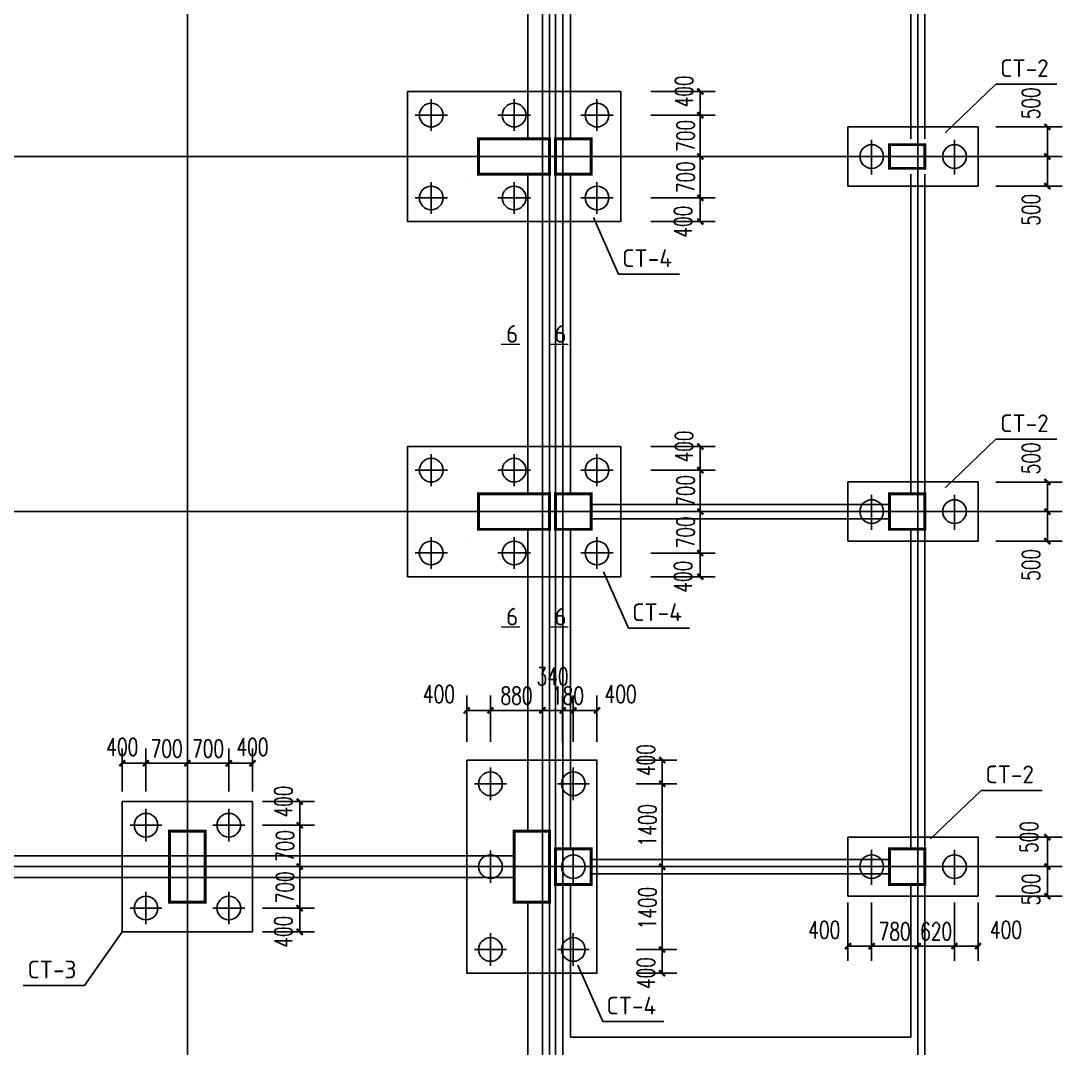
# Model space of a CAD drawing. Extents: x -73672 to 366960, y -527333 to 140666.
# Drawn here: x 290960 to 308553, y 31161 to 48521 of the extents above; entities that cross this region are included whole.
import ezdxf
from ezdxf.enums import TextEntityAlignment as Align

# ---------------------------------------------------------------- set-up
doc = ezdxf.new("R2010")
doc.units = 0
doc.header["$LTSCALE"] = 1000
doc.header["$MEASUREMENT"] = 0
for name, color, linetype in [('AXIS', 3, 'Continuous'), ('COLU_DE_NUM', 7, 'Continuous'), ('COLUMN', 9, 'Continuous'), ('DOTE', 167, 'Continuous'), ('E_WINDOW', 4, 'Continuous'), ('NUM', 3, 'Continuous'), ('TEXT', 3, 'Continuous'), ('WALL', 9, 'Continuous'), ('建-尺寸', 3, 'Continuous')]:
    doc.layers.add(name, color=color, linetype=linetype)
doc.styles.add('A-DIM_T3', font='SIMPLEX', dxfattribs={"width": 0.705882, "bigfont": 'GBCBIG'})
doc.styles.add('TSSD_Norm', font='Tssdeng.shx', dxfattribs={"bigfont": 'hztxt.shx'})
doc.dimstyles.new('A-DIM-100', dxfattribs={"dimtxt": 297.5, "dimasz": 100, "dimexe": 250, "dimexo": 300, "dimgap": 100, "dimtad": 1, "dimdec": 0, "dimzin": 0, "dimdsep": 46, "dimtxsty": 'A-DIM_T3', "dimblk": 'ARCHTICK', "dimcen": 0.09, "dimclrt": 7, "dimazin": 2, "dimtfac": 1, "dimtdec": 0, "dimtix": 1, "dimtmove": 2, "dimatfit": 3, "dimfxl": 0, "dimtolj": 1, "dimtzin": 0, "dimarcsym": 0})

# ---------------------------------------------------------------- blocks, each defined once
blk = doc.blocks.new('_reinbk')
blk.add_line((0, 0), (0, 0))
blk = doc.blocks.new('_ArchTick')
at = {"color": 0, "linetype": 'ByBlock', "const_width": 0.4}
blk.add_lwpolyline([(-0.5, -0.5), (0.5, 0.5)], dxfattribs=at)
blk = doc.blocks.new('*D8154')
at = {"layer": 'Defpoints', "color": 0}
for p in [(301306, 47328), (301306, 46928), (302440, 46928)]:
    blk.add_point(p, dxfattribs=at)
at = {"layer": '建-尺寸', "color": 0, "lineweight": -2}
for p, q in [((301606, 47328), (302690, 47328)), ((302440, 47328), (302440, 46928)), ((301606, 46928), (302690, 46928))]:
    blk.add_line(p, q, dxfattribs=at)
at = {"layer": '建-尺寸', "color": 0, "linetype": 'ByBlock', "lineweight": -2, "xscale": 100, "yscale": 100, "zscale": 100}
for p, rotation in [((302440, 47328), 90), ((302440, 46928), 270)]:
    blk.add_blockref('_ArchTick', p, dxfattribs=dict(at, rotation=rotation))
at = {"layer": '建-尺寸', "color": 7, "insert": (302165, 47328), "char_height": 297.5, "attachment_point": 5, "rotation": 90, "style": 'A-DIM_T3'}
blk.add_mtext('\\A1;400', dxfattribs=at)
blk = doc.blocks.new('*D8155')
at = {"layer": 'Defpoints', "color": 0}
for p in [(301306, 46928), (301306, 46228), (302440, 46228)]:
    blk.add_point(p, dxfattribs=at)
at = {"layer": '建-尺寸', "color": 0, "lineweight": -2}
for p, q in [((302440, 46928), (302440, 47028)), ((301606, 46928), (302690, 46928)), ((302440, 46928), (302440, 46228)), ((301606, 46228), (302690, 46228)), ((302440, 46228), (302440, 46128))]:
    blk.add_line(p, q, dxfattribs=at)
at = {"layer": '建-尺寸', "color": 0, "linetype": 'ByBlock', "lineweight": -2, "xscale": 100, "yscale": 100, "zscale": 100}
for p, rotation in [((302440, 46928), 270), ((302440, 46228), 90)]:
    blk.add_blockref('_ArchTick', p, dxfattribs=dict(at, rotation=rotation))
at = {"layer": '建-尺寸', "color": 7, "insert": (302191, 46578), "char_height": 297.5, "attachment_point": 5, "rotation": 90, "style": 'A-DIM_T3'}
blk.add_mtext('\\A1;700', dxfattribs=at)
blk = doc.blocks.new('*D8156')
at = {"layer": 'Defpoints', "color": 0}
for p in [(301306, 46228), (301306, 45528), (302440, 45528)]:
    blk.add_point(p, dxfattribs=at)
at = {"layer": '建-尺寸', "color": 0, "lineweight": -2}
for p, q in [((302440, 46228), (302440, 46328)), ((301606, 46228), (302690, 46228)), ((302440, 46228), (302440, 45528)), ((301606, 45528), (302690, 45528)), ((302440, 45528), (302440, 45428))]:
    blk.add_line(p, q, dxfattribs=at)
at = {"layer": '建-尺寸', "color": 0, "linetype": 'ByBlock', "lineweight": -2, "xscale": 100, "yscale": 100, "zscale": 100}
for p, rotation in [((302440, 46228), 270), ((302440, 45528), 90)]:
    blk.add_blockref('_ArchTick', p, dxfattribs=dict(at, rotation=rotation))
at = {"layer": '建-尺寸', "color": 7, "insert": (302191, 45878), "char_height": 297.5, "attachment_point": 5, "rotation": 90, "style": 'A-DIM_T3'}
blk.add_mtext('\\A1;700', dxfattribs=at)
blk = doc.blocks.new('*D8157')
at = {"layer": 'Defpoints', "color": 0}
for p in [(301306, 45528), (301306, 45128), (302440, 45128)]:
    blk.add_point(p, dxfattribs=at)
at = {"layer": '建-尺寸', "color": 0, "lineweight": -2}
for p, q in [((301606, 45528), (302690, 45528)), ((302440, 45528), (302440, 45128)), ((301606, 45128), (302690, 45128))]:
    blk.add_line(p, q, dxfattribs=at)
at = {"layer": '建-尺寸', "color": 0, "linetype": 'ByBlock', "lineweight": -2, "xscale": 100, "yscale": 100, "zscale": 100}
for p, rotation in [((302440, 45528), 90), ((302440, 45128), 270)]:
    blk.add_blockref('_ArchTick', p, dxfattribs=dict(at, rotation=rotation))
at = {"layer": '建-尺寸', "color": 7, "insert": (302148, 45128), "char_height": 297.5, "attachment_point": 5, "rotation": 90, "style": 'A-DIM_T3'}
blk.add_mtext('\\A1;400', dxfattribs=at)
blk = doc.blocks.new('*D8158')
at = {"layer": 'Defpoints', "color": 0}
for p in [(301306, 41328), (301306, 40928), (302440, 40928)]:
    blk.add_point(p, dxfattribs=at)
at = {"layer": '建-尺寸', "color": 0, "lineweight": -2}
for p, q in [((301606, 41328), (302690, 41328)), ((302440, 41328), (302440, 40928)), ((301606, 40928), (302690, 40928))]:
    blk.add_line(p, q, dxfattribs=at)
at = {"layer": '建-尺寸', "color": 0, "linetype": 'ByBlock', "lineweight": -2, "xscale": 100, "yscale": 100, "zscale": 100}
for p, rotation in [((302440, 41328), 90), ((302440, 40928), 270)]:
    blk.add_blockref('_ArchTick', p, dxfattribs=dict(at, rotation=rotation))
at = {"layer": '建-尺寸', "color": 7, "insert": (302165, 41328), "char_height": 297.5, "attachment_point": 5, "rotation": 90, "style": 'A-DIM_T3'}
blk.add_mtext('\\A1;400', dxfattribs=at)
blk = doc.blocks.new('*D8159')
at = {"layer": 'Defpoints', "color": 0}
for p in [(301306, 40928), (301306, 40228), (302440, 40228)]:
    blk.add_point(p, dxfattribs=at)
at = {"layer": '建-尺寸', "color": 0, "lineweight": -2}
for p, q in [((302440, 40928), (302440, 41028)), ((301606, 40928), (302690, 40928)), ((302440, 40928), (302440, 40228)), ((301606, 40228), (302690, 40228)), ((302440, 40228), (302440, 40128))]:
    blk.add_line(p, q, dxfattribs=at)
at = {"layer": '建-尺寸', "color": 0, "linetype": 'ByBlock', "lineweight": -2, "xscale": 100, "yscale": 100, "zscale": 100}
for p, rotation in [((302440, 40928), 270), ((302440, 40228), 90)]:
    blk.add_blockref('_ArchTick', p, dxfattribs=dict(at, rotation=rotation))
at = {"layer": '建-尺寸', "color": 7, "insert": (302191, 40578), "char_height": 297.5, "attachment_point": 5, "rotation": 90, "style": 'A-DIM_T3'}
blk.add_mtext('\\A1;700', dxfattribs=at)
blk = doc.blocks.new('*D8160')
at = {"layer": 'Defpoints', "color": 0}
for p in [(301306, 40228), (301306, 39528), (302440, 39528)]:
    blk.add_point(p, dxfattribs=at)
at = {"layer": '建-尺寸', "color": 0, "lineweight": -2}
for p, q in [((302440, 40228), (302440, 40328)), ((301606, 40228), (302690, 40228)), ((302440, 40228), (302440, 39528)), ((301606, 39528), (302690, 39528)), ((302440, 39528), (302440, 39428))]:
    blk.add_line(p, q, dxfattribs=at)
at = {"layer": '建-尺寸', "color": 0, "linetype": 'ByBlock', "lineweight": -2, "xscale": 100, "yscale": 100, "zscale": 100}
for p, rotation in [((302440, 40228), 270), ((302440, 39528), 90)]:
    blk.add_blockref('_ArchTick', p, dxfattribs=dict(at, rotation=rotation))
at = {"layer": '建-尺寸', "color": 7, "insert": (302191, 39878), "char_height": 297.5, "attachment_point": 5, "rotation": 90, "style": 'A-DIM_T3'}
blk.add_mtext('\\A1;700', dxfattribs=at)
blk = doc.blocks.new('*D8161')
at = {"layer": 'Defpoints', "color": 0}
for p in [(301306, 39528), (301306, 39128), (302440, 39128)]:
    blk.add_point(p, dxfattribs=at)
at = {"layer": '建-尺寸', "color": 0, "lineweight": -2}
for p, q in [((301606, 39528), (302690, 39528)), ((302440, 39528), (302440, 39128)), ((301606, 39128), (302690, 39128))]:
    blk.add_line(p, q, dxfattribs=at)
at = {"layer": '建-尺寸', "color": 0, "linetype": 'ByBlock', "lineweight": -2, "xscale": 100, "yscale": 100, "zscale": 100}
for p, rotation in [((302440, 39528), 90), ((302440, 39128), 270)]:
    blk.add_blockref('_ArchTick', p, dxfattribs=dict(at, rotation=rotation))
at = {"layer": '建-尺寸', "color": 7, "insert": (302148, 39128), "char_height": 297.5, "attachment_point": 5, "rotation": 90, "style": 'A-DIM_T3'}
blk.add_mtext('\\A1;400', dxfattribs=at)
blk = doc.blocks.new('*D8170')
at = {"layer": 'Defpoints', "color": 0}
for p in [(301054, 32828), (301795, 32828), (301054, 32428)]:
    blk.add_point(p, dxfattribs=at)
at = {"layer": '建-尺寸', "color": 0, "lineweight": -2}
for p, q in [((301354, 32828), (302045, 32828)), ((301795, 32428), (301795, 32828)), ((301354, 32428), (302045, 32428))]:
    blk.add_line(p, q, dxfattribs=at)
at = {"layer": '建-尺寸', "color": 0, "linetype": 'ByBlock', "lineweight": -2, "xscale": 100, "yscale": 100, "zscale": 100}
for p, rotation in [((301795, 32828), 90), ((301795, 32428), 270)]:
    blk.add_blockref('_ArchTick', p, dxfattribs=dict(at, rotation=rotation))
at = {"layer": '建-尺寸', "color": 7, "insert": (301520, 32428), "char_height": 297.5, "attachment_point": 5, "rotation": 90, "style": 'A-DIM_T3'}
blk.add_mtext('\\A1;400', dxfattribs=at)
blk = doc.blocks.new('*D8171')
at = {"layer": 'Defpoints', "color": 0}
for p in [(301054, 34228), (301795, 34228), (301054, 32828)]:
    blk.add_point(p, dxfattribs=at)
at = {"layer": '建-尺寸', "color": 0, "lineweight": -2}
for p, q in [((301354, 34228), (302045, 34228)), ((301795, 32828), (301795, 34228)), ((301354, 32828), (302045, 32828))]:
    blk.add_line(p, q, dxfattribs=at)
at = {"layer": '建-尺寸', "color": 0, "linetype": 'ByBlock', "lineweight": -2, "xscale": 100, "yscale": 100, "zscale": 100}
for p, rotation in [((301795, 34228), 90), ((301795, 32828), 270)]:
    blk.add_blockref('_ArchTick', p, dxfattribs=dict(at, rotation=rotation))
at = {"layer": '建-尺寸', "color": 7, "insert": (301546, 33528), "char_height": 297.5, "attachment_point": 5, "rotation": 90, "style": 'A-DIM_T3'}
blk.add_mtext('\\A1;1400', dxfattribs=at)
blk = doc.blocks.new('*D8172')
at = {"layer": 'Defpoints', "color": 0}
for p in [(301054, 35628), (301795, 35628), (301054, 34228)]:
    blk.add_point(p, dxfattribs=at)
at = {"layer": '建-尺寸', "color": 0, "lineweight": -2}
for p, q in [((301354, 35628), (302045, 35628)), ((301795, 34228), (301795, 35628)), ((301354, 34228), (302045, 34228))]:
    blk.add_line(p, q, dxfattribs=at)
at = {"layer": '建-尺寸', "color": 0, "linetype": 'ByBlock', "lineweight": -2, "xscale": 100, "yscale": 100, "zscale": 100}
for p, rotation in [((301795, 35628), 90), ((301795, 34228), 270)]:
    blk.add_blockref('_ArchTick', p, dxfattribs=dict(at, rotation=rotation))
at = {"layer": '建-尺寸', "color": 7, "insert": (301546, 34928), "char_height": 297.5, "attachment_point": 5, "rotation": 90, "style": 'A-DIM_T3'}
blk.add_mtext('\\A1;1400', dxfattribs=at)
blk = doc.blocks.new('*D8173')
at = {"layer": 'Defpoints', "color": 0}
for p in [(301054, 36028), (301795, 36028), (301054, 35628)]:
    blk.add_point(p, dxfattribs=at)
at = {"layer": '建-尺寸', "color": 0, "lineweight": -2}
for p, q in [((301354, 36028), (302045, 36028)), ((301795, 35628), (301795, 36028)), ((301354, 35628), (302045, 35628))]:
    blk.add_line(p, q, dxfattribs=at)
at = {"layer": '建-尺寸', "color": 0, "linetype": 'ByBlock', "lineweight": -2, "xscale": 100, "yscale": 100, "zscale": 100}
for p, rotation in [((301795, 36028), 90), ((301795, 35628), 270)]:
    blk.add_blockref('_ArchTick', p, dxfattribs=dict(at, rotation=rotation))
at = {"layer": '建-尺寸', "color": 7, "insert": (301520, 36028), "char_height": 297.5, "attachment_point": 5, "rotation": 90, "style": 'A-DIM_T3'}
blk.add_mtext('\\A1;400', dxfattribs=at)
blk = doc.blocks.new('*D8174')
at = {"layer": 'Defpoints', "color": 0}
for p in [(298894, 36869), (298494, 36039), (298894, 36039)]:
    blk.add_point(p, dxfattribs=at)
at = {"layer": '建-尺寸', "color": 0, "lineweight": -2}
for p, q in [((298494, 36339), (298494, 37119)), ((298894, 36339), (298894, 37119)), ((298494, 36869), (298894, 36869))]:
    blk.add_line(p, q, dxfattribs=at)
at = {"layer": '建-尺寸', "color": 0, "linetype": 'ByBlock', "lineweight": -2, "xscale": 100, "yscale": 100, "zscale": 100, "rotation": 180}
blk.add_blockref('_ArchTick', (298494, 36869), dxfattribs=at)
at = {"layer": '建-尺寸', "color": 0, "linetype": 'ByBlock', "lineweight": -2, "xscale": 100, "yscale": 100, "zscale": 100}
blk.add_blockref('_ArchTick', (298894, 36869), dxfattribs=at)
at = {"layer": '建-尺寸', "color": 7, "insert": (298024, 37144), "char_height": 297.5, "attachment_point": 5, "style": 'A-DIM_T3'}
blk.add_mtext('\\A1;400', dxfattribs=at)
blk = doc.blocks.new('*D8175')
at = {"layer": 'Defpoints', "color": 0}
for p in [(299774, 36869), (298894, 36039), (299774, 36039)]:
    blk.add_point(p, dxfattribs=at)
at = {"layer": '建-尺寸', "color": 0, "lineweight": -2}
for p, q in [((298894, 36339), (298894, 37119)), ((299774, 36339), (299774, 37119)), ((298894, 36869), (299774, 36869))]:
    blk.add_line(p, q, dxfattribs=at)
at = {"layer": '建-尺寸', "color": 0, "linetype": 'ByBlock', "lineweight": -2, "xscale": 100, "yscale": 100, "zscale": 100, "rotation": 180}
blk.add_blockref('_ArchTick', (298894, 36869), dxfattribs=at)
at = {"layer": '建-尺寸', "color": 0, "linetype": 'ByBlock', "lineweight": -2, "xscale": 100, "yscale": 100, "zscale": 100}
blk.add_blockref('_ArchTick', (299774, 36869), dxfattribs=at)
at = {"layer": '建-尺寸', "color": 7, "insert": (299334, 37118), "char_height": 297.5, "attachment_point": 5, "style": 'A-DIM_T3'}
blk.add_mtext('\\A1;880', dxfattribs=at)
blk = doc.blocks.new('*D8176')
at = {"layer": 'Defpoints', "color": 0}
for p in [(300114, 36869), (299774, 36039), (300114, 36039)]:
    blk.add_point(p, dxfattribs=at)
at = {"layer": '建-尺寸', "color": 0, "lineweight": -2}
for p, q in [((299774, 36339), (299774, 37119)), ((300114, 36339), (300114, 37119)), ((299774, 36869), (300114, 36869))]:
    blk.add_line(p, q, dxfattribs=at)
at = {"layer": '建-尺寸', "color": 0, "linetype": 'ByBlock', "lineweight": -2, "xscale": 100, "yscale": 100, "zscale": 100, "rotation": 180}
blk.add_blockref('_ArchTick', (299774, 36869), dxfattribs=at)
at = {"layer": '建-尺寸', "color": 0, "linetype": 'ByBlock', "lineweight": -2, "xscale": 100, "yscale": 100, "zscale": 100}
blk.add_blockref('_ArchTick', (300114, 36869), dxfattribs=at)
at = {"layer": '建-尺寸', "color": 7, "insert": (299944, 37442), "char_height": 297.5, "attachment_point": 5, "style": 'A-DIM_T3'}
blk.add_mtext('\\A1;340', dxfattribs=at)
blk = doc.blocks.new('*D8177')
at = {"layer": 'Defpoints', "color": 0}
for p in [(300294, 36869), (300114, 36039), (300294, 36039)]:
    blk.add_point(p, dxfattribs=at)
at = {"layer": '建-尺寸', "color": 0, "lineweight": -2}
for p, q in [((300114, 36339), (300114, 37119)), ((300294, 36339), (300294, 37119)), ((300114, 36869), (300014, 36869)), ((300114, 36869), (300294, 36869)), ((300294, 36869), (300394, 36869))]:
    blk.add_line(p, q, dxfattribs=at)
at = {"layer": '建-尺寸', "color": 0, "linetype": 'ByBlock', "lineweight": -2, "xscale": 100, "yscale": 100, "zscale": 100}
blk.add_blockref('_ArchTick', (300114, 36869), dxfattribs=at)
at = {"layer": '建-尺寸', "color": 0, "linetype": 'ByBlock', "lineweight": -2, "xscale": 100, "yscale": 100, "zscale": 100, "rotation": 180}
blk.add_blockref('_ArchTick', (300294, 36869), dxfattribs=at)
at = {"layer": '建-尺寸', "color": 7, "insert": (300204, 37118), "char_height": 297.5, "attachment_point": 5, "style": 'A-DIM_T3'}
blk.add_mtext('\\A1;180', dxfattribs=at)
blk = doc.blocks.new('*D8178')
at = {"layer": 'Defpoints', "color": 0}
for p in [(300694, 36869), (300294, 36039), (300694, 36039)]:
    blk.add_point(p, dxfattribs=at)
at = {"layer": '建-尺寸', "color": 0, "lineweight": -2}
for p, q in [((300294, 36339), (300294, 37119)), ((300694, 36339), (300694, 37119)), ((300294, 36869), (300694, 36869))]:
    blk.add_line(p, q, dxfattribs=at)
at = {"layer": '建-尺寸', "color": 0, "linetype": 'ByBlock', "lineweight": -2, "xscale": 100, "yscale": 100, "zscale": 100, "rotation": 180}
blk.add_blockref('_ArchTick', (300294, 36869), dxfattribs=at)
at = {"layer": '建-尺寸', "color": 0, "linetype": 'ByBlock', "lineweight": -2, "xscale": 100, "yscale": 100, "zscale": 100}
blk.add_blockref('_ArchTick', (300694, 36869), dxfattribs=at)
at = {"layer": '建-尺寸', "color": 7, "insert": (301094, 37144), "char_height": 297.5, "attachment_point": 5, "style": 'A-DIM_T3'}
blk.add_mtext('\\A1;400', dxfattribs=at)
blk = doc.blocks.new('*D8179')
at = {"layer": 'Defpoints', "color": 0}
for p in [(294743, 35328), (294743, 34928), (295672, 34928)]:
    blk.add_point(p, dxfattribs=at)
at = {"layer": '建-尺寸', "color": 0, "lineweight": -2}
for p, q in [((295043, 35328), (295922, 35328)), ((295672, 35328), (295672, 34928)), ((295043, 34928), (295922, 34928))]:
    blk.add_line(p, q, dxfattribs=at)
at = {"layer": '建-尺寸', "color": 0, "linetype": 'ByBlock', "lineweight": -2, "xscale": 100, "yscale": 100, "zscale": 100}
for p, rotation in [((295672, 35328), 90), ((295672, 34928), 270)]:
    blk.add_blockref('_ArchTick', p, dxfattribs=dict(at, rotation=rotation))
at = {"layer": '建-尺寸', "color": 7, "insert": (295397, 35328), "char_height": 297.5, "attachment_point": 5, "rotation": 90, "style": 'A-DIM_T3'}
blk.add_mtext('\\A1;400', dxfattribs=at)
blk = doc.blocks.new('*D8180')
at = {"layer": 'Defpoints', "color": 0}
for p in [(294743, 34928), (294743, 34228), (295672, 34228)]:
    blk.add_point(p, dxfattribs=at)
at = {"layer": '建-尺寸', "color": 0, "lineweight": -2}
for p, q in [((295672, 34928), (295672, 35028)), ((295043, 34928), (295922, 34928)), ((295672, 34928), (295672, 34228)), ((295043, 34228), (295922, 34228)), ((295672, 34228), (295672, 34128))]:
    blk.add_line(p, q, dxfattribs=at)
at = {"layer": '建-尺寸', "color": 0, "linetype": 'ByBlock', "lineweight": -2, "xscale": 100, "yscale": 100, "zscale": 100}
for p, rotation in [((295672, 34928), 270), ((295672, 34228), 90)]:
    blk.add_blockref('_ArchTick', p, dxfattribs=dict(at, rotation=rotation))
at = {"layer": '建-尺寸', "color": 7, "insert": (295423, 34578), "char_height": 297.5, "attachment_point": 5, "rotation": 90, "style": 'A-DIM_T3'}
blk.add_mtext('\\A1;700', dxfattribs=at)
blk = doc.blocks.new('*D8181')
at = {"layer": 'Defpoints', "color": 0}
for p in [(294743, 34228), (294743, 33528), (295672, 33528)]:
    blk.add_point(p, dxfattribs=at)
at = {"layer": '建-尺寸', "color": 0, "lineweight": -2}
for p, q in [((295672, 34228), (295672, 34328)), ((295043, 34228), (295922, 34228)), ((295672, 34228), (295672, 33528)), ((295043, 33528), (295922, 33528)), ((295672, 33528), (295672, 33428))]:
    blk.add_line(p, q, dxfattribs=at)
at = {"layer": '建-尺寸', "color": 0, "linetype": 'ByBlock', "lineweight": -2, "xscale": 100, "yscale": 100, "zscale": 100}
for p, rotation in [((295672, 34228), 270), ((295672, 33528), 90)]:
    blk.add_blockref('_ArchTick', p, dxfattribs=dict(at, rotation=rotation))
at = {"layer": '建-尺寸', "color": 7, "insert": (295423, 33878), "char_height": 297.5, "attachment_point": 5, "rotation": 90, "style": 'A-DIM_T3'}
blk.add_mtext('\\A1;700', dxfattribs=at)
blk = doc.blocks.new('*D8182')
at = {"layer": 'Defpoints', "color": 0}
for p in [(294743, 33528), (294743, 33128), (295672, 33128)]:
    blk.add_point(p, dxfattribs=at)
at = {"layer": '建-尺寸', "color": 0, "lineweight": -2}
for p, q in [((295043, 33528), (295922, 33528)), ((295672, 33528), (295672, 33128)), ((295043, 33128), (295922, 33128))]:
    blk.add_line(p, q, dxfattribs=at)
at = {"layer": '建-尺寸', "color": 0, "linetype": 'ByBlock', "lineweight": -2, "xscale": 100, "yscale": 100, "zscale": 100}
for p, rotation in [((295672, 33528), 90), ((295672, 33128), 270)]:
    blk.add_blockref('_ArchTick', p, dxfattribs=dict(at, rotation=rotation))
at = {"layer": '建-尺寸', "color": 7, "insert": (295397, 33128), "char_height": 297.5, "attachment_point": 5, "rotation": 90, "style": 'A-DIM_T3'}
blk.add_mtext('\\A1;400', dxfattribs=at)
blk = doc.blocks.new('*D8183')
at = {"layer": 'Defpoints', "color": 0}
for p in [(293074, 35975), (292674, 35197), (293074, 35197)]:
    blk.add_point(p, dxfattribs=at)
at = {"layer": '建-尺寸', "color": 0, "lineweight": -2}
for p, q in [((292674, 35497), (292674, 36225)), ((293074, 35497), (293074, 36225)), ((292674, 35975), (293074, 35975))]:
    blk.add_line(p, q, dxfattribs=at)
at = {"layer": '建-尺寸', "color": 0, "linetype": 'ByBlock', "lineweight": -2, "xscale": 100, "yscale": 100, "zscale": 100, "rotation": 180}
blk.add_blockref('_ArchTick', (292674, 35975), dxfattribs=at)
at = {"layer": '建-尺寸', "color": 0, "linetype": 'ByBlock', "lineweight": -2, "xscale": 100, "yscale": 100, "zscale": 100}
blk.add_blockref('_ArchTick', (293074, 35975), dxfattribs=at)
at = {"layer": '建-尺寸', "color": 7, "insert": (292674, 36250), "char_height": 297.5, "attachment_point": 5, "style": 'A-DIM_T3'}
blk.add_mtext('\\A1;400', dxfattribs=at)
blk = doc.blocks.new('*D8184')
at = {"layer": 'Defpoints', "color": 0}
for p in [(293774, 35975), (293074, 35197), (293774, 35197)]:
    blk.add_point(p, dxfattribs=at)
at = {"layer": '建-尺寸', "color": 0, "lineweight": -2}
for p, q in [((293074, 35497), (293074, 36225)), ((293774, 35497), (293774, 36225)), ((293074, 35975), (292974, 35975)), ((293074, 35975), (293774, 35975)), ((293774, 35975), (293874, 35975))]:
    blk.add_line(p, q, dxfattribs=at)
at = {"layer": '建-尺寸', "color": 0, "linetype": 'ByBlock', "lineweight": -2, "xscale": 100, "yscale": 100, "zscale": 100}
blk.add_blockref('_ArchTick', (293074, 35975), dxfattribs=at)
at = {"layer": '建-尺寸', "color": 0, "linetype": 'ByBlock', "lineweight": -2, "xscale": 100, "yscale": 100, "zscale": 100, "rotation": 180}
blk.add_blockref('_ArchTick', (293774, 35975), dxfattribs=at)
at = {"layer": '建-尺寸', "color": 7, "insert": (293424, 36223), "char_height": 297.5, "attachment_point": 5, "style": 'A-DIM_T3'}
blk.add_mtext('\\A1;700', dxfattribs=at)
blk = doc.blocks.new('*D8185')
at = {"layer": 'Defpoints', "color": 0}
for p in [(294474, 35975), (293774, 35197), (294474, 35197)]:
    blk.add_point(p, dxfattribs=at)
at = {"layer": '建-尺寸', "color": 0, "lineweight": -2}
for p, q in [((293774, 35497), (293774, 36225)), ((294474, 35497), (294474, 36225)), ((293774, 35975), (293674, 35975)), ((293774, 35975), (294474, 35975)), ((294474, 35975), (294574, 35975))]:
    blk.add_line(p, q, dxfattribs=at)
at = {"layer": '建-尺寸', "color": 0, "linetype": 'ByBlock', "lineweight": -2, "xscale": 100, "yscale": 100, "zscale": 100}
blk.add_blockref('_ArchTick', (293774, 35975), dxfattribs=at)
at = {"layer": '建-尺寸', "color": 0, "linetype": 'ByBlock', "lineweight": -2, "xscale": 100, "yscale": 100, "zscale": 100, "rotation": 180}
blk.add_blockref('_ArchTick', (294474, 35975), dxfattribs=at)
at = {"layer": '建-尺寸', "color": 7, "insert": (294124, 36223), "char_height": 297.5, "attachment_point": 5, "style": 'A-DIM_T3'}
blk.add_mtext('\\A1;700', dxfattribs=at)
blk = doc.blocks.new('*D8186')
at = {"layer": 'Defpoints', "color": 0}
for p in [(294874, 35975), (294474, 35197), (294874, 35197)]:
    blk.add_point(p, dxfattribs=at)
at = {"layer": '建-尺寸', "color": 0, "lineweight": -2}
for p, q in [((294474, 35497), (294474, 36225)), ((294874, 35497), (294874, 36225)), ((294474, 35975), (294874, 35975))]:
    blk.add_line(p, q, dxfattribs=at)
at = {"layer": '建-尺寸', "color": 0, "linetype": 'ByBlock', "lineweight": -2, "xscale": 100, "yscale": 100, "zscale": 100, "rotation": 180}
blk.add_blockref('_ArchTick', (294474, 35975), dxfattribs=at)
at = {"layer": '建-尺寸', "color": 0, "linetype": 'ByBlock', "lineweight": -2, "xscale": 100, "yscale": 100, "zscale": 100}
blk.add_blockref('_ArchTick', (294874, 35975), dxfattribs=at)
at = {"layer": '建-尺寸', "color": 7, "insert": (294874, 36250), "char_height": 297.5, "attachment_point": 5, "style": 'A-DIM_T3'}
blk.add_mtext('\\A1;400', dxfattribs=at)
blk = doc.blocks.new('*D8987')
at = {"layer": 'Defpoints', "color": 0}
for p in [(307134, 34728), (307134, 34228), (308303, 34228)]:
    blk.add_point(p, dxfattribs=at)
at = {"layer": '建-尺寸', "color": 0, "lineweight": -2}
for p, q in [((307434, 34728), (308553, 34728)), ((308303, 34728), (308303, 34228)), ((307434, 34228), (308553, 34228))]:
    blk.add_line(p, q, dxfattribs=at)
at = {"layer": '建-尺寸', "color": 0, "linetype": 'ByBlock', "lineweight": -2, "xscale": 100, "yscale": 100, "zscale": 100}
for p, rotation in [((308303, 34728), 90), ((308303, 34228), 270)]:
    blk.add_blockref('_ArchTick', p, dxfattribs=dict(at, rotation=rotation))
at = {"layer": '建-尺寸', "color": 7, "insert": (307994, 34728), "char_height": 297.5, "attachment_point": 5, "rotation": 90, "style": 'A-DIM_T3'}
blk.add_mtext('\\A1;500', dxfattribs=at)
blk = doc.blocks.new('*D8988')
at = {"layer": 'Defpoints', "color": 0}
for p in [(307134, 34228), (307134, 33728), (308303, 33728)]:
    blk.add_point(p, dxfattribs=at)
at = {"layer": '建-尺寸', "color": 0, "lineweight": -2}
for p, q in [((307434, 34228), (308553, 34228)), ((308303, 34228), (308303, 33728)), ((307434, 33728), (308553, 33728))]:
    blk.add_line(p, q, dxfattribs=at)
at = {"layer": '建-尺寸', "color": 0, "linetype": 'ByBlock', "lineweight": -2, "xscale": 100, "yscale": 100, "zscale": 100}
for p, rotation in [((308303, 34228), 90), ((308303, 33728), 270)]:
    blk.add_blockref('_ArchTick', p, dxfattribs=dict(at, rotation=rotation))
at = {"layer": '建-尺寸', "color": 7, "insert": (308028, 33844), "char_height": 297.5, "attachment_point": 5, "rotation": 90, "style": 'A-DIM_T3'}
blk.add_mtext('\\A1;500', dxfattribs=at)
blk = doc.blocks.new('*D8989')
at = {"layer": 'Defpoints', "color": 0}
for p in [(307134, 40728), (307134, 40228), (308303, 40228)]:
    blk.add_point(p, dxfattribs=at)
at = {"layer": '建-尺寸', "color": 0, "lineweight": -2}
for p, q in [((307434, 40728), (308553, 40728)), ((308303, 40728), (308303, 40228)), ((307434, 40228), (308553, 40228))]:
    blk.add_line(p, q, dxfattribs=at)
at = {"layer": '建-尺寸', "color": 0, "linetype": 'ByBlock', "lineweight": -2, "xscale": 100, "yscale": 100, "zscale": 100}
for p, rotation in [((308303, 40728), 90), ((308303, 40228), 270)]:
    blk.add_blockref('_ArchTick', p, dxfattribs=dict(at, rotation=rotation))
at = {"layer": '建-尺寸', "color": 7, "insert": (308028, 41128), "char_height": 297.5, "attachment_point": 5, "rotation": 90, "style": 'A-DIM_T3'}
blk.add_mtext('\\A1;500', dxfattribs=at)
blk = doc.blocks.new('*D8990')
at = {"layer": 'Defpoints', "color": 0}
for p in [(307134, 40228), (307134, 39728), (308303, 39728)]:
    blk.add_point(p, dxfattribs=at)
at = {"layer": '建-尺寸', "color": 0, "lineweight": -2}
for p, q in [((307434, 40228), (308553, 40228)), ((308303, 40228), (308303, 39728)), ((307434, 39728), (308553, 39728))]:
    blk.add_line(p, q, dxfattribs=at)
at = {"layer": '建-尺寸', "color": 0, "linetype": 'ByBlock', "lineweight": -2, "xscale": 100, "yscale": 100, "zscale": 100}
for p, rotation in [((308303, 40228), 90), ((308303, 39728), 270)]:
    blk.add_blockref('_ArchTick', p, dxfattribs=dict(at, rotation=rotation))
at = {"layer": '建-尺寸', "color": 7, "insert": (308028, 39328), "char_height": 297.5, "attachment_point": 5, "rotation": 90, "style": 'A-DIM_T3'}
blk.add_mtext('\\A1;500', dxfattribs=at)
blk = doc.blocks.new('*D8991')
at = {"layer": 'Defpoints', "color": 0}
for p in [(306734, 33922), (307134, 33922), (306734, 32885)]:
    blk.add_point(p, dxfattribs=at)
at = {"layer": '建-尺寸', "color": 0, "lineweight": -2}
for p, q in [((306734, 33622), (306734, 32635)), ((307134, 33622), (307134, 32635)), ((307134, 32885), (306734, 32885))]:
    blk.add_line(p, q, dxfattribs=at)
at = {"layer": '建-尺寸', "color": 0, "linetype": 'ByBlock', "lineweight": -2, "xscale": 100, "yscale": 100, "zscale": 100, "rotation": 180}
blk.add_blockref('_ArchTick', (306734, 32885), dxfattribs=at)
at = {"layer": '建-尺寸', "color": 0, "linetype": 'ByBlock', "lineweight": -2, "xscale": 100, "yscale": 100, "zscale": 100}
blk.add_blockref('_ArchTick', (307134, 32885), dxfattribs=at)
at = {"layer": '建-尺寸', "color": 7, "insert": (307604, 33160), "char_height": 297.5, "attachment_point": 5, "style": 'A-DIM_T3'}
blk.add_mtext('\\A1;400', dxfattribs=at)
blk = doc.blocks.new('*D8992')
at = {"layer": 'Defpoints', "color": 0}
for p in [(306114, 33922), (306734, 33922), (306114, 32885)]:
    blk.add_point(p, dxfattribs=at)
at = {"layer": '建-尺寸', "color": 0, "lineweight": -2}
for p, q in [((306114, 33622), (306114, 32635)), ((306734, 33622), (306734, 32635)), ((306114, 32885), (306014, 32885)), ((306734, 32885), (306114, 32885)), ((306734, 32885), (306834, 32885))]:
    blk.add_line(p, q, dxfattribs=at)
at = {"layer": '建-尺寸', "color": 0, "linetype": 'ByBlock', "lineweight": -2, "xscale": 100, "yscale": 100, "zscale": 100}
blk.add_blockref('_ArchTick', (306114, 32885), dxfattribs=at)
at = {"layer": '建-尺寸', "color": 0, "linetype": 'ByBlock', "lineweight": -2, "xscale": 100, "yscale": 100, "zscale": 100, "rotation": 180}
blk.add_blockref('_ArchTick', (306734, 32885), dxfattribs=at)
at = {"layer": '建-尺寸', "color": 7, "insert": (306424, 33134), "char_height": 297.5, "attachment_point": 5, "style": 'A-DIM_T3'}
blk.add_mtext('\\A1;620', dxfattribs=at)
blk = doc.blocks.new('*D8993')
at = {"layer": 'Defpoints', "color": 0}
for p in [(305334, 33922), (306114, 33922), (305334, 32885)]:
    blk.add_point(p, dxfattribs=at)
at = {"layer": '建-尺寸', "color": 0, "lineweight": -2}
for p, q in [((305334, 33622), (305334, 32635)), ((306114, 33622), (306114, 32635)), ((306114, 32885), (305334, 32885))]:
    blk.add_line(p, q, dxfattribs=at)
at = {"layer": '建-尺寸', "color": 0, "linetype": 'ByBlock', "lineweight": -2, "xscale": 100, "yscale": 100, "zscale": 100, "rotation": 180}
blk.add_blockref('_ArchTick', (305334, 32885), dxfattribs=at)
at = {"layer": '建-尺寸', "color": 0, "linetype": 'ByBlock', "lineweight": -2, "xscale": 100, "yscale": 100, "zscale": 100}
blk.add_blockref('_ArchTick', (306114, 32885), dxfattribs=at)
at = {"layer": '建-尺寸', "color": 7, "insert": (305724, 33134), "char_height": 297.5, "attachment_point": 5, "style": 'A-DIM_T3'}
blk.add_mtext('\\A1;780', dxfattribs=at)
blk = doc.blocks.new('*D8994')
at = {"layer": 'Defpoints', "color": 0}
for p in [(304934, 33922), (305334, 33922), (304934, 32885)]:
    blk.add_point(p, dxfattribs=at)
at = {"layer": '建-尺寸', "color": 0, "lineweight": -2}
for p, q in [((304934, 33622), (304934, 32635)), ((305334, 33622), (305334, 32635)), ((305334, 32885), (304934, 32885))]:
    blk.add_line(p, q, dxfattribs=at)
at = {"layer": '建-尺寸', "color": 0, "linetype": 'ByBlock', "lineweight": -2, "xscale": 100, "yscale": 100, "zscale": 100, "rotation": 180}
blk.add_blockref('_ArchTick', (304934, 32885), dxfattribs=at)
at = {"layer": '建-尺寸', "color": 0, "linetype": 'ByBlock', "lineweight": -2, "xscale": 100, "yscale": 100, "zscale": 100}
blk.add_blockref('_ArchTick', (305334, 32885), dxfattribs=at)
at = {"layer": '建-尺寸', "color": 7, "insert": (304534, 33160), "char_height": 297.5, "attachment_point": 5, "style": 'A-DIM_T3'}
blk.add_mtext('\\A1;400', dxfattribs=at)
blk = doc.blocks.new('*D9017')
at = {"layer": 'Defpoints', "color": 0}
for p in [(307134, 46728), (307134, 46228), (308303, 46228)]:
    blk.add_point(p, dxfattribs=at)
at = {"layer": '建-尺寸', "color": 0, "lineweight": -2}
for p, q in [((307434, 46728), (308553, 46728)), ((308303, 46728), (308303, 46228)), ((307434, 46228), (308553, 46228))]:
    blk.add_line(p, q, dxfattribs=at)
at = {"layer": '建-尺寸', "color": 0, "linetype": 'ByBlock', "lineweight": -2, "xscale": 100, "yscale": 100, "zscale": 100}
for p, rotation in [((308303, 46728), 90), ((308303, 46228), 270)]:
    blk.add_blockref('_ArchTick', p, dxfattribs=dict(at, rotation=rotation))
at = {"layer": '建-尺寸', "color": 7, "insert": (308028, 47128), "char_height": 297.5, "attachment_point": 5, "rotation": 90, "style": 'A-DIM_T3'}
blk.add_mtext('\\A1;500', dxfattribs=at)
blk = doc.blocks.new('*D9018')
at = {"layer": 'Defpoints', "color": 0}
for p in [(307134, 46228), (307134, 45728), (308303, 45728)]:
    blk.add_point(p, dxfattribs=at)
at = {"layer": '建-尺寸', "color": 0, "lineweight": -2}
for p, q in [((307434, 46228), (308553, 46228)), ((308303, 46228), (308303, 45728)), ((307434, 45728), (308553, 45728))]:
    blk.add_line(p, q, dxfattribs=at)
at = {"layer": '建-尺寸', "color": 0, "linetype": 'ByBlock', "lineweight": -2, "xscale": 100, "yscale": 100, "zscale": 100}
for p, rotation in [((308303, 46228), 90), ((308303, 45728), 270)]:
    blk.add_blockref('_ArchTick', p, dxfattribs=dict(at, rotation=rotation))
at = {"layer": '建-尺寸', "color": 7, "insert": (308028, 45328), "char_height": 297.5, "attachment_point": 5, "rotation": 90, "style": 'A-DIM_T3'}
blk.add_mtext('\\A1;500', dxfattribs=at)

msp = doc.modelspace()

# ---------------------------------------------------------------- linework, layer by layer
at = {"color": 1}
for p, q in [((293774.25, 60065.53), (293774.25, -593.32)), ((299774.25, 59880.53), (299774.25, -593.32)), ((300114.25, 59880.53), (300114.25, -593.32)), ((306114.25, 59880.53), (306114.25, -593.32)), ((189203.6, 46228.34), (308158.19, 46228.34)), ((189203.6, 40228.34), (308158.19, 40228.34)), ((189388.6, 34228.34), (308158.19, 34228.34))]:
    msp.add_line(p, q, dxfattribs=at)
for p, q in [((299994.25, 57748.34), (299994.25, 10108.34)), ((300244.25, 51928.34), (300244.25, 46528.34)), ((300244.25, 45928.34), (300244.25, 40528.34)), ((299894.25, 40228.34), (305929.25, 40228.34)), ((306234.25, 40228.34), (307734.25, 40228.34)), ((300244.25, 39928.34), (300244.25, 34528.34)), ((300594.25, 34348.34), (300594.25, 34433.67)), ((306234.25, 34228.34), (307734.25, 34228.34)), ((300244.25, 33928.34), (300244.25, 31348.34))]:
    msp.add_line(p, q)
at = {"color": 0}
for p, q in [((306575.55, 46628.69), (307431.6, 47449.81)), ((307431.6, 47449.81), (308462.97, 47449.81)), ((300636.58, 45195.63), (301055.83, 44239.73)), ((301055.83, 44239.73), (302087.2, 44239.73)), ((306575.55, 40628.69), (307431.6, 41449.81)), ((307431.6, 41449.81), (308462.97, 41449.81)), ((300804.76, 39212.04), (301224.02, 38256.13)), ((301224.02, 38256.13), (302255.39, 38256.13)), ((306325.77, 34695.63), (307181.83, 35516.74)), ((307181.83, 35516.74), (308213.19, 35516.74)), ((192254.25, 34413.34), (299294.25, 34413.34)), ((192254.25, 34043.34), (299294.25, 34043.34)), ((292033.83, 32219.58), (292674.25, 33128.34)), ((300370.83, 32564.91), (300790.09, 31609.01)), ((291002.46, 32219.58), (292033.83, 32219.58)), ((300790.09, 31609.01), (301821.46, 31609.01))]:
    msp.add_line(p, q, dxfattribs=at)
for points in [[(301094.25, 47328.34), (301094.25, 45128.34), (297494.25, 45128.34), (297494.25, 47328.34)], [(301094.25, 41328.34), (301094.25, 39128.34), (297494.25, 39128.34), (297494.25, 41328.34)], [(298494.25, 36028.34), (300694.25, 36028.34), (300694.25, 32428.34), (298494.25, 32428.34)], [(294874.25, 35328.34), (292674.25, 35328.34), (292674.25, 33128.34), (294874.25, 33128.34)]]:
    msp.add_lwpolyline(points, close=True)
at = {"color": 0, "const_width": 50}
for points in [[(298694.25, 45928.34), (298694.25, 46528.34), (299894.25, 46528.34), (299894.25, 45928.34), (298694.25, 45928.34)], [(300594.25, 46528.34), (299994.25, 46528.34), (299994.25, 45928.34), (300594.25, 45928.34), (300594.25, 46528.34)], [(306234.25, 46428.34), (305634.25, 46428.34), (305634.25, 46028.34), (306234.25, 46028.34), (306234.25, 46428.34)], [(298694.25, 39928.34), (298694.25, 40528.34), (299894.25, 40528.34), (299894.25, 39928.34), (298694.25, 39928.34)], [(300594.25, 40528.34), (299994.25, 40528.34), (299994.25, 39928.34), (300594.25, 39928.34), (300594.25, 40528.34)], [(306234.25, 40528.34), (305634.25, 40528.34), (305634.25, 39928.34), (306234.25, 39928.34), (306234.25, 40528.34)], [(293474.25, 34828.34), (293474.25, 33628.34), (294074.25, 33628.34), (294074.25, 34828.34), (293474.25, 34828.34)], [(299294.25, 34828.34), (299294.25, 33628.34), (299894.25, 33628.34), (299894.25, 34828.34), (299294.25, 34828.34)], [(300594.25, 34528.34), (299994.25, 34528.34), (299994.25, 33928.34), (300594.25, 33928.34), (300594.25, 34528.34)], [(306234.25, 34528.34), (305634.25, 34528.34), (305634.25, 33928.34), (306234.25, 33928.34), (306234.25, 34528.34)]]:
    msp.add_lwpolyline(points, dxfattribs=at)
at = {"const_width": 20}
for points in [[(299073.22, 43055.81), (299392.58, 43055.81)], [(299888.8, 43055.81), (300208.17, 43055.81)], [(299073.22, 38276.3), (299392.58, 38276.3)], [(299888.8, 38276.3), (300208.17, 38276.3)]]:
    msp.add_lwpolyline(points, dxfattribs=at)
at = {"layer": 'AXIS'}
for p, q in [((297894.25, 46659.52), (297894.25, 47197.16)), ((299294.25, 46659.52), (299294.25, 47197.16)), ((300694.25, 46659.52), (300694.25, 47197.16)), ((298168.57, 46928.34), (297619.93, 46928.34)), ((299568.57, 46928.34), (299019.93, 46928.34)), ((300968.57, 46928.34), (300419.93, 46928.34)), ((297894.25, 45259.52), (297894.25, 45797.16)), ((299294.25, 45259.52), (299294.25, 45797.16)), ((300694.25, 45259.52), (300694.25, 45797.16)), ((298168.57, 45528.34), (297619.93, 45528.34)), ((299568.57, 45528.34), (299019.93, 45528.34)), ((300968.57, 45528.34), (300419.93, 45528.34)), ((297894.25, 40659.52), (297894.25, 41197.16)), ((299294.25, 40659.52), (299294.25, 41197.16)), ((300694.25, 40659.52), (300694.25, 41197.16)), ((298168.57, 40928.34), (297619.93, 40928.34)), ((299568.57, 40928.34), (299019.93, 40928.34)), ((300968.57, 40928.34), (300419.93, 40928.34)), ((297894.25, 39259.52), (297894.25, 39797.16)), ((299294.25, 39259.52), (299294.25, 39797.16)), ((300694.25, 39259.52), (300694.25, 39797.16)), ((298168.57, 39528.34), (297619.93, 39528.34)), ((299568.57, 39528.34), (299019.93, 39528.34)), ((300968.57, 39528.34), (300419.93, 39528.34)), ((298894.25, 35902.66), (298894.25, 35354.02)), ((300294.25, 35902.66), (300294.25, 35354.02)), ((299163.07, 35628.34), (298625.43, 35628.34)), ((300563.07, 35628.34), (300025.43, 35628.34)), ((293074.25, 35202.66), (293074.25, 34654.02)), ((294474.25, 35202.66), (294474.25, 34654.02)), ((293343.07, 34928.34), (292805.43, 34928.34)), ((294743.07, 34928.34), (294205.43, 34928.34)), ((298894.25, 34502.66), (298894.25, 33954.02)), ((300294.25, 34502.66), (300294.25, 33954.02)), ((299163.07, 34228.34), (298625.43, 34228.34)), ((300563.07, 34228.34), (300025.43, 34228.34)), ((293074.25, 33802.66), (293074.25, 33254.02)), ((294474.25, 33802.66), (294474.25, 33254.02)), ((293343.07, 33528.34), (292805.43, 33528.34)), ((294743.07, 33528.34), (294205.43, 33528.34)), ((298894.25, 33102.66), (298894.25, 32554.02)), ((300294.25, 33102.66), (300294.25, 32554.02)), ((299163.07, 32828.34), (298625.43, 32828.34)), ((300563.07, 32828.34), (300025.43, 32828.34))]:
    msp.add_line(p, q, dxfattribs=at)
at = {"layer": 'COLU_DE_NUM'}
msp.add_line((300244.25, 31348.34), (305994.25, 31348.34), dxfattribs=at)
at = {"layer": 'COLUMN'}
for points in [[(298694.25, 46528.34), (298694.25, 45928.34), (299894.25, 45928.34), (299894.25, 46528.34)], [(299994.25, 45928.34), (300594.25, 45928.34), (300594.25, 46528.34), (299994.25, 46528.34)], [(305634.25, 46028.34), (306234.25, 46028.34), (306234.25, 46428.34), (305634.25, 46428.34)], [(298694.25, 40528.34), (298694.25, 39928.34), (299894.25, 39928.34), (299894.25, 40528.34)], [(299994.25, 39928.34), (300594.25, 39928.34), (300594.25, 40528.34), (299994.25, 40528.34)], [(305634.25, 39928.34), (306234.25, 39928.34), (306234.25, 40528.34), (305634.25, 40528.34)], [(294074.25, 34828.34), (293474.25, 34828.34), (293474.25, 33628.34), (294074.25, 33628.34)], [(299894.25, 34828.34), (299294.25, 34828.34), (299294.25, 33628.34), (299894.25, 33628.34)], [(299994.25, 33928.34), (300594.25, 33928.34), (300594.25, 34528.34), (299994.25, 34528.34)], [(305634.25, 33928.34), (306234.25, 33928.34), (306234.25, 34528.34), (305634.25, 34528.34)]]:
    msp.add_lwpolyline(points, close=True, dxfattribs=at)
at = {"layer": 'DOTE', "color": 4}
for p, q in [((304934.25, 46728.34), (307134.25, 46728.34)), ((304934.25, 46728.34), (304934.25, 45728.34)), ((307134.25, 46728.34), (307134.25, 45728.34)), ((304934.25, 45728.34), (307134.25, 45728.34)), ((304934.25, 40728.34), (307134.25, 40728.34)), ((304934.25, 40728.34), (304934.25, 39728.34)), ((307134.25, 40728.34), (307134.25, 39728.34)), ((304934.25, 39728.34), (307134.25, 39728.34)), ((304934.25, 34728.34), (307134.25, 34728.34)), ((304934.25, 34728.34), (304934.25, 33728.34)), ((307134.25, 34728.34), (307134.25, 33728.34)), ((304934.25, 33728.34), (307134.25, 33728.34))]:
    msp.add_line(p, q, dxfattribs=at)
at = {"layer": 'E_WINDOW'}
for p, q in [((305334.25, 46509.81), (305334.25, 45922.27)), ((306734.25, 46509.81), (306734.25, 45922.27)), ((307039.72, 46228.34), (306434.25, 46228.34)), ((305334.25, 40509.81), (305334.25, 39922.27)), ((306734.25, 40509.81), (306734.25, 39922.27)), ((307039.72, 40228.34), (306434.25, 40228.34)), ((305334.25, 34509.81), (305334.25, 33922.27)), ((306734.25, 34509.81), (306734.25, 33922.27)), ((307039.72, 34228.34), (306434.25, 34228.34))]:
    msp.add_line(p, q, dxfattribs=at)
for centre in [(297894.25, 46928.34), (299294.25, 46928.34), (300694.25, 46928.34), (305334.25, 46228.34), (306734.25, 46228.34), (297894.25, 45528.34), (299294.25, 45528.34), (300694.25, 45528.34), (297894.25, 40928.34), (299294.25, 40928.34), (300694.25, 40928.34), (305334.25, 40228.34), (306734.25, 40228.34), (297894.25, 39528.34), (299294.25, 39528.34), (300694.25, 39528.34), (298894.25, 35628.34), (300294.25, 35628.34), (293074.25, 34928.34), (294474.25, 34928.34), (298894.25, 34228.34), (300294.25, 34228.34), (305334.25, 34228.34), (306734.25, 34228.34), (293074.25, 33528.34), (294474.25, 33528.34), (298894.25, 32828.34), (300294.25, 32828.34)]:
    msp.add_circle(centre, 200, dxfattribs=at)
at = {"layer": 'WALL'}
for p, q in [((299524.25, 51928.34), (299524.25, 46528.34)), ((299894.25, 51928.34), (299894.25, 46528.34)), ((305994.25, 52028.34), (305994.25, 46528.34)), ((306234.25, 52028.34), (306234.25, 46528.34)), ((299524.25, 45928.34), (299524.25, 40528.34)), ((299894.25, 45928.34), (299894.25, 40528.34)), ((305994.25, 45928.34), (305994.25, 40528.34)), ((306234.25, 45928.34), (306234.25, 40528.34)), ((300594.25, 40348.34), (305634.25, 40348.34)), ((300594.25, 40108.34), (305634.25, 40108.34)), ((299524.25, 39928.34), (299524.25, 34828.34)), ((299894.25, 39928.34), (299894.25, 34828.34)), ((305994.25, 39928.34), (305994.25, 34528.34)), ((306234.25, 39928.34), (306234.25, 34528.34)), ((300594.25, 34348.34), (305634.25, 34348.34)), ((300594.25, 34108.34), (305634.25, 34108.34)), ((305994.25, 33928.34), (305994.25, 31348.34)), ((306234.25, 33928.34), (306234.25, 28428.34)), ((299524.25, 33628.34), (299524.25, 28528.34)), ((299894.25, 33628.34), (299894.25, 28528.34))]:
    msp.add_line(p, q, dxfattribs=at)

# ---------------------------------------------------------------- block references
at = {"layer": 'TEXT', "yscale": 39.18831840000348, "zscale": 39.1883184}
for p, xscale, rotation in [((298478.17, 45811.96), 39.18831839998241, 120.1413855520777), ((298478.17, 39811.96), 39.18831839998241, 120.1413855520777), ((300010.62, 33412.26), 39.1883183999824, 210.1413855520777), ((300010.62, 33412.26), 39.1883183999824, 210.1413855520777)]:
    msp.add_blockref('_reinbk', p, dxfattribs=dict(at, xscale=xscale, rotation=rotation))

# ---------------------------------------------------------------- texts
at = {"layer": 'NUM', "style": 'TSSD_Norm'}
for s, p in [('CT-2', (307916.13, 47570.46)), ('CT-4', (301540.37, 44360.38)), ('6', (299262.11, 43082.44)), ('6', (300077.7, 43082.44)), ('CT-2', (307916.13, 41570.46)), ('6', (299262.11, 38302.94)), ('6', (300077.7, 38302.94)), ('CT-4', (301708.55, 38376.78)), ('CT-2', (307666.36, 35637.39)), ('CT-3', (291486.99, 32340.23)), ('CT-4', (301274.62, 31729.66))]:
    msp.add_text(s, height=300, dxfattribs=at).set_placement(p, align=Align.CENTER)

# ---------------------------------------------------------------- dimensions: what is measured, and where the dimension line sits
at = {"layer": '建-尺寸', "color": 0}
for base, p1, p2, angle, picture, middle in [((302439.76, 46928.34), (301306.36, 47328.34), (301306.36, 46928.34), 270, '*D8154', (302164.76, 47328.34)), ((308303.12, 46228.34), (307134.25, 46728.34), (307134.25, 46228.34), 270, '*D9017', (308028.12, 47128.34)), ((308303.12, 45728.34), (307134.25, 46228.34), (307134.25, 45728.34), 270, '*D9018', (308028.12, 45328.34)), ((302439.76, 45128.34), (301306.36, 45528.34), (301306.36, 45128.34), 270, '*D8157', (302148.06, 45128.34)), ((302439.76, 40928.34), (301306.36, 41328.34), (301306.36, 40928.34), 270, '*D8158', (302164.76, 41328.34)), ((308303.12, 40228.34), (307134.25, 40728.34), (307134.25, 40228.34), 270, '*D8989', (308028.12, 41128.34)), ((308303.12, 39728.34), (307134.25, 40228.34), (307134.25, 39728.34), 270, '*D8990', (308028.12, 39328.34)), ((302439.76, 39128.34), (301306.36, 39528.34), (301306.36, 39128.34), 270, '*D8161', (302148.06, 39128.34)), ((300114.25, 36869.22), (299774.25, 36039.21), (300114.25, 36039.21), 0, '*D8176', (299944.25, 37441.72)), ((298894.25, 36869.22), (298494.25, 36039.21), (298894.25, 36039.21), 0, '*D8174', (298024.25, 37144.22)), ((300694.25, 36869.22), (300294.25, 36039.21), (300694.25, 36039.21), 0, '*D8178', (301094.25, 37144.22)), ((293074.25, 35974.5), (292674.25, 35196.92), (293074.25, 35196.92), 0, '*D8183', (292674.25, 36249.5)), ((294874.25, 35974.5), (294474.25, 35196.92), (294874.25, 35196.92), 0, '*D8186', (294874.25, 36249.5)), ((301794.82, 36028.34), (301054.38, 35628.34), (301054.38, 36028.34), 90, '*D8173', (301519.82, 36028.34)), ((295671.71, 34928.34), (294743.07, 35328.34), (294743.07, 34928.34), 270, '*D8179', (295396.71, 35328.34)), ((308303.12, 34228.34), (307134.25, 34728.34), (307134.25, 34228.34), 270, '*D8987', (307993.69, 34728.34)), ((308303.12, 33728.34), (307134.25, 34228.34), (307134.25, 33728.34), 270, '*D8988', (308028.12, 33843.53)), ((304934.25, 32885.39), (305334.25, 33922.27), (304934.25, 33922.27), 180, '*D8994', (304534.25, 33160.39)), ((306734.25, 32885.39), (307134.25, 33922.27), (306734.25, 33922.27), 180, '*D8991', (307604.25, 33160.39)), ((295671.71, 33128.34), (294743.07, 33528.34), (294743.07, 33128.34), 270, '*D8182', (295396.71, 33128.34)), ((301794.82, 32828.34), (301054.38, 32428.34), (301054.38, 32828.34), 90, '*D8170', (301519.82, 32428.34))]:
    dim = msp.add_linear_dim(base=base, p1=p1, p2=p2, angle=angle, dimstyle='A-DIM-100', dxfattribs=at)
    dim.commit()
    dim.dimension.update_dxf_attribs({"geometry": picture, "text_midpoint": middle, "dimtype": 161})
for p1, p2, distance, picture, middle in [((301306.36, 46928.34), (301306.36, 46228.34), 1133.4, '*D8155', (302191.01, 46578.34)), ((301306.36, 46228.34), (301306.36, 45528.34), 1133.4, '*D8156', (302191.01, 45878.34)), ((301306.36, 40928.34), (301306.36, 40228.34), 1133.4, '*D8159', (302191.01, 40578.34)), ((301306.36, 40228.34), (301306.36, 39528.34), 1133.4, '*D8160', (302191.01, 39878.34)), ((298894.25, 36039.21), (299774.25, 36039.21), 830.01, '*D8175', (299334.25, 37117.97)), ((300114.25, 36039.21), (300294.25, 36039.21), 830.01, '*D8177', (300204.25, 37117.97)), ((293074.25, 35196.92), (293774.25, 35196.92), 777.58, '*D8184', (293424.25, 36223.25)), ((293774.25, 35196.92), (294474.25, 35196.92), 777.58, '*D8185', (294124.25, 36223.25)), ((301054.38, 34228.34), (301054.38, 35628.34), -740.44, '*D8172', (301546.07, 34928.34)), ((294743.07, 34928.34), (294743.07, 34228.34), 928.65, '*D8180', (295422.96, 34578.34)), ((294743.07, 34228.34), (294743.07, 33528.34), 928.65, '*D8181', (295422.96, 33878.34)), ((301054.38, 32828.34), (301054.38, 34228.34), -740.44, '*D8171', (301546.07, 33528.34)), ((306114.25, 33922.27), (305334.25, 33922.27), 1036.88, '*D8993', (305724.25, 33134.14)), ((306734.25, 33922.27), (306114.25, 33922.27), 1036.88, '*D8992', (306424.25, 33134.14))]:
    dim = msp.add_aligned_dim(p1=p1, p2=p2, distance=distance, dimstyle='A-DIM-100', dxfattribs=at)
    dim.commit()
    dim.dimension.update_dxf_attribs({"geometry": picture, "text_midpoint": middle})

doc.saveas('drawing.dxf')
